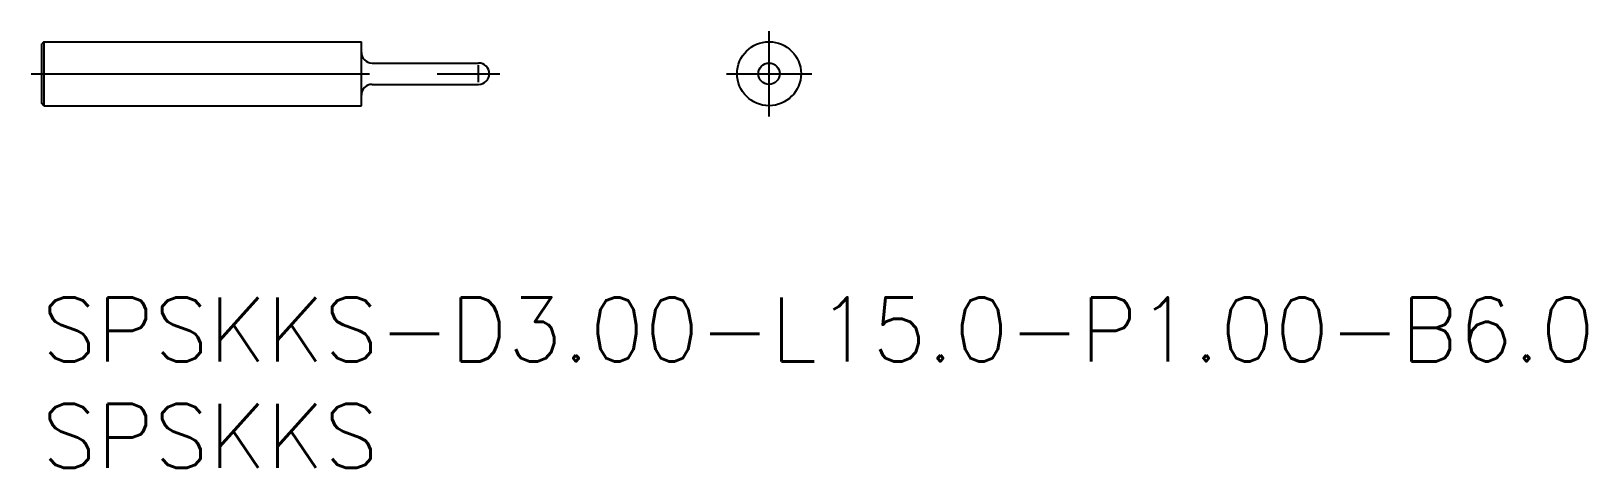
# Model space of a CAD drawing. Extents: x -0.5 to 72.5, y -8 to 12.5.
import ezdxf

# ---------------------------------------------------------------- set-up
doc = ezdxf.new("R2010")
doc.units = 0
doc.header["$LTSCALE"] = 0.5
doc.linetypes.add('CENTER', pattern=[50.8, 31.75, -6.35, 6.35, -6.35])
for name, color, linetype in [('MSM_CENTER', 1, 'CENTER'), ('MSM_CONTINUOUS', 7, 'CONTINUOUS'), ('MSM_NARROW', 5, 'CONTINUOUS'), ('MSM_PART_NUMBER', 7, 'CONTINUOUS')]:
    doc.layers.add(name, color=color, linetype=linetype)
doc.styles.get("Standard").update_dxf_attribs({"font": 'txt.shx', "height": 1, "bigfont": 'bigfont.shx'})

# ---------------------------------------------------------------- blocks, each defined once
blk = doc.blocks.new('*U13')
at = {"layer": 'MSM_PART_NUMBER'}
blk.add_text('SPSKKS-D3.00-L15.0-P1.00-B6.0', height=3, dxfattribs=at).set_placement((0, -3))
blk = doc.blocks.new('*U14')
at = {"layer": 'MSM_PART_NUMBER'}
blk.add_text('SPSKKS', height=3, dxfattribs=at).set_placement((0, -8))

msp = doc.modelspace()

# ---------------------------------------------------------------- linework, layer by layer
at = {"layer": 'MSM_CENTER'}
for p, q in [((34.133, 8.5), (34.133, 12.5)), ((-0.5, 10.5), (21.5, 10.5)), ((32.133, 10.5), (36.133, 10.5))]:
    msp.add_line(p, q, dxfattribs=at)
at = {"layer": 'MSM_CONTINUOUS'}
for p, q in [((0.1, 12), (0, 11.9)), ((0, 9.1), (0, 11.9)), ((0.1, 12), (15, 12)), ((0.1, 12), (0.1, 9)), ((15, 9), (15, 12)), ((15.5, 11), (20.5, 11)), ((15.5, 10), (20.5, 10)), ((0.1, 9), (0, 9.1)), ((0.1, 9), (15, 9))]:
    msp.add_line(p, q, dxfattribs=at)
for radius in [1.5, 0.5]:
    msp.add_circle((34.133, 10.5), radius, dxfattribs=at)
for centre, start, end in [((15.5, 11.5), 180, 270), ((20.5, 10.5), 270, 90), ((15.5, 9.5), 90, 180)]:
    msp.add_arc(centre, 0.5, start, end, dxfattribs=at)
at = {"layer": 'MSM_NARROW'}
msp.add_line((20.5, 10.1), (20.5, 10.9), dxfattribs=at)

# ---------------------------------------------------------------- block references
at = {"layer": 'MSM_CONTINUOUS'}
for name in ['*U13', '*U14']:
    msp.add_blockref(name, (0, 0), dxfattribs=at)

doc.saveas('drawing.dxf')
